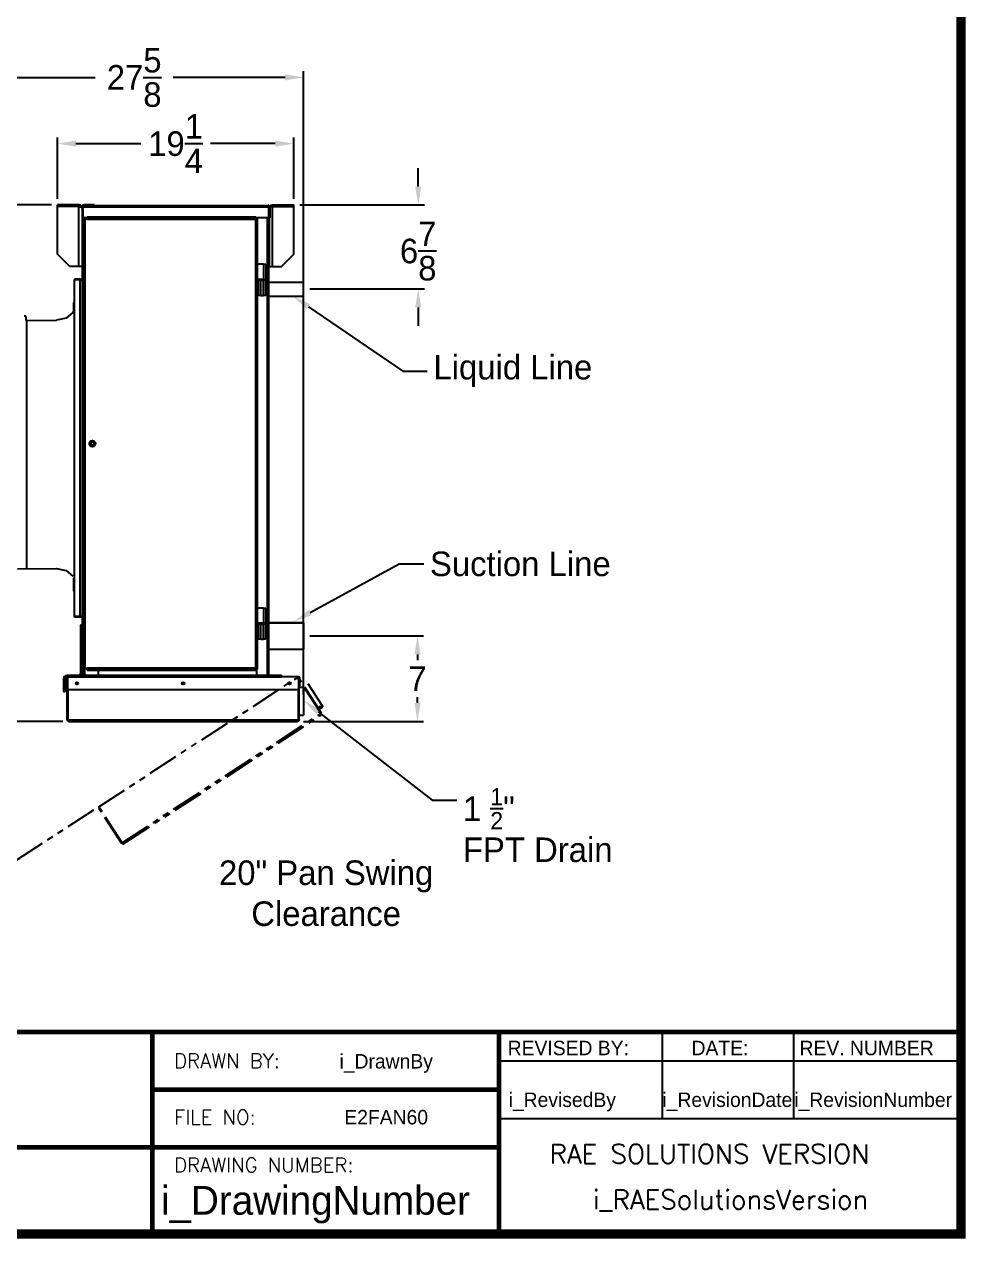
# Model space of a CAD drawing. Header units: inches. Extents: x 547 to 857, y -2 to 194.
# Drawn here: x 776.8 to 853.4, y 1.4 to 100.3 of the extents above; entities that cross this region are included whole.
import ezdxf
from ezdxf import colors
from ezdxf.entities.mleader import LeaderData, LeaderLine
from ezdxf.enums import TextEntityAlignment as Align
from ezdxf.math import Vec2, Vec3

# ---------------------------------------------------------------- set-up
doc = ezdxf.new("R2010")
doc.units = ezdxf.units.IN
doc.header["$MEASUREMENT"] = 0
doc.header["$PDSIZE"] = -1
doc.linetypes.add('PHANTOM', pattern=[0.5, 0.25, -0.05, 0.05, -0.05, 0.05, -0.05])
doc.layers.add('Hingeable', color=7, linetype='PHANTOM')
doc.styles.add('SIMPLEX', font='SIMPLEX')
doc.dimstyles.new('RAE Solutions', dxfattribs={"dimtxt": 2, "dimasz": 1.5, "dimexe": 0.5, "dimexo": 0.5, "dimgap": 0.5, "dimtad": 0, "dimtih": 1, "dimtoh": 1, "dimdec": 3, "dimrnd": 0.125, "dimzin": 1, "dimdsep": 46, "dimlunit": 5, "dimtxsty": 'Standard', "dimcen": 0.09, "dimadec": 0, "dimazin": 0, "dimtfac": 1, "dimtdec": 3, "dimtofl": 0, "dimtmove": 0, "dimatfit": 3, "dimfxl": 1, "dimtolj": 1, "dimtzin": 1, "dimarcsym": 0})

# ---------------------------------------------------------------- blocks, each defined once
blk = doc.blocks.new('*D199')
at = {"color": 0, "linetype": 'Continuous', "lineweight": -2}
for p, q in [((808.834, 87.071), (808.834, 88.571)), ((799.195, 85.571), (809.334, 85.571)), ((799.999, 78.728), (809.334, 78.728)), ((808.834, 77.228), (808.834, 75.728))]:
    blk.add_line(p, q, dxfattribs=at)
at = {"color": 0, "linetype": 'Continuous'}
for points in [[(808.584, 87.071), (809.084, 87.071), (808.834, 85.571)], [(808.584, 77.228), (809.084, 77.228), (808.834, 78.728)]]:
    blk.add_solid(points, dxfattribs=at)
at = {"layer": 'Defpoints', "color": 0, "linetype": 'Continuous'}
for p in [(798.695, 85.571), (799.499, 78.728), (808.834, 78.728)]:
    blk.add_point(p, dxfattribs=at)
at = {"color": 0, "linetype": 'Continuous', "lineweight": 25, "insert": (808.834, 81.823), "char_height": 2, "attachment_point": 5}
blk.add_mtext('\\A1;6{\\H1x;\\S7/8;}', dxfattribs=at)
blk = doc.blocks.new('*D201')
at = {"color": 0, "linetype": 'Continuous', "lineweight": -2}
for p, q in [((779.457, 86.071), (779.457, 91.067)), ((798.695, 86.071), (798.695, 91.067)), ((780.957, 90.567), (786.243, 90.567)), ((797.195, 90.567), (791.91, 90.567))]:
    blk.add_line(p, q, dxfattribs=at)
at = {"color": 0, "linetype": 'Continuous'}
for points in [[(780.957, 90.817), (780.957, 90.317), (779.457, 90.567)], [(797.195, 90.817), (797.195, 90.317), (798.695, 90.567)]]:
    blk.add_solid(points, dxfattribs=at)
at = {"layer": 'Defpoints', "color": 0, "linetype": 'Continuous'}
for p in [(779.457, 90.567), (779.457, 85.571), (798.695, 85.571)]:
    blk.add_point(p, dxfattribs=at)
at = {"color": 0, "linetype": 'Continuous', "lineweight": 25, "insert": (789.076, 90.567), "char_height": 2, "attachment_point": 5}
blk.add_mtext('\\A1;19{\\H1x;\\S1/4;}', dxfattribs=at)
blk = doc.blocks.new('*D202')
at = {"color": 0, "linetype": 'Continuous', "lineweight": -2}
for p, q in [((771.906, 67.364), (771.906, 96.463)), ((773.406, 95.963), (782.536, 95.963)), ((797.999, 95.963), (788.869, 95.963)), ((799.499, 45.718), (799.499, 96.463))]:
    blk.add_line(p, q, dxfattribs=at)
at = {"color": 0, "linetype": 'Continuous'}
for points in [[(773.406, 96.213), (773.406, 95.713), (771.906, 95.963)], [(797.999, 96.213), (797.999, 95.713), (799.499, 95.963)]]:
    blk.add_solid(points, dxfattribs=at)
at = {"layer": 'Defpoints', "color": 0, "linetype": 'Continuous'}
for p in [(771.906, 95.963), (771.906, 66.864), (799.499, 45.218)]:
    blk.add_point(p, dxfattribs=at)
at = {"color": 0, "linetype": 'Continuous', "lineweight": 25, "insert": (785.703, 95.963), "char_height": 2, "attachment_point": 5}
blk.add_mtext('\\A1;27{\\H1x;\\S5/8;}', dxfattribs=at)
blk = doc.blocks.new('*D203')
at = {"color": 0, "linetype": 'Continuous', "lineweight": -2}
for p, q in [((778.957, 85.571), (764.464, 85.571)), ((764.964, 84.071), (764.964, 66.043)), ((764.964, 45.015), (764.964, 63.043)), ((779.89, 43.515), (764.464, 43.515))]:
    blk.add_line(p, q, dxfattribs=at)
at = {"color": 0, "linetype": 'Continuous'}
for points in [[(764.714, 84.071), (765.214, 84.071), (764.964, 85.571)], [(764.714, 45.015), (765.214, 45.015), (764.964, 43.515)]]:
    blk.add_solid(points, dxfattribs=at)
at = {"layer": 'Defpoints', "color": 0, "linetype": 'Continuous'}
for p in [(779.457, 85.571), (764.964, 43.515), (780.39, 43.515)]:
    blk.add_point(p, dxfattribs=at)
at = {"color": 0, "linetype": 'Continuous', "lineweight": 25, "insert": (764.964, 64.543), "char_height": 2, "attachment_point": 5}
blk.add_mtext('\\A1;42', dxfattribs=at)
blk = doc.blocks.new('*D206')
at = {"color": 0, "lineweight": -2}
for p, q in [((799.999, 50.471), (809.278, 50.471)), ((808.778, 48.971), (808.778, 48.493)), ((808.778, 45.015), (808.778, 45.493)), ((799.497, 43.515), (809.278, 43.515))]:
    blk.add_line(p, q, dxfattribs=at)
at = {"color": 0}
for points in [[(808.528, 48.971), (809.028, 48.971), (808.778, 50.471)], [(808.528, 45.015), (809.028, 45.015), (808.778, 43.515)]]:
    blk.add_solid(points, dxfattribs=at)
at = {"layer": 'Defpoints', "color": 0}
for p in [(799.499, 50.471), (808.778, 50.471), (798.997, 43.515)]:
    blk.add_point(p, dxfattribs=at)
at = {"color": 0, "insert": (808.778, 46.993), "char_height": 2, "attachment_point": 5}
blk.add_mtext('\\A1;7', dxfattribs=at)

msp = doc.modelspace()

# ---------------------------------------------------------------- linework, layer by layer
at = {"linetype": 'Continuous', "lineweight": 25}
for p, q in [((779.4575, 85.4413), (779.4575, 85.5713)), ((781.1935, 85.5713), (779.4575, 85.5713)), ((781.1935, 85.4413), (779.4575, 85.4413)), ((781.1935, 85.4342), (779.4575, 85.4342)), ((779.4575, 81.5713), (779.4575, 85.4342)), ((781.1935, 85.4413), (781.1935, 85.5713)), ((781.1935, 80.5713), (781.1935, 85.4342)), ((781.4575, 85.4383), (781.4575, 85.3073)), ((781.4704, 85.4383), (781.4575, 85.4383)), ((781.4575, 85.3073), (781.4575, 80.5713)), ((781.4637, 85.4012), (781.5137, 85.4012)), ((781.4637, 85.4012), (781.4637, 84.5342)), ((781.5137, 85.4012), (781.5137, 84.5342)), ((781.52, 85.4012), (781.52, 85.2682)), ((781.5208, 85.4012), (781.52, 85.4012)), ((781.52, 85.2682), (781.52, 47.275)), ((781.5208, 85.4012), (781.5208, 84.5342)), ((796.6816, 85.4012), (781.5208, 85.4012)), ((782.4575, 85.5713), (781.5905, 85.5713)), ((781.5905, 85.5332), (781.5905, 85.5713)), ((781.5967, 85.5342), (796.6057, 85.5342)), ((782.4575, 85.5713), (782.4575, 85.5342)), ((796.6816, 85.4012), (796.6816, 84.5342)), ((796.6816, 85.4012), (796.6825, 85.4012)), ((796.6825, 85.2682), (796.6825, 85.4012)), ((796.6887, 85.3883), (796.6825, 85.3883)), ((796.6825, 47.275), (796.6825, 85.2682)), ((796.7387, 85.4012), (796.6887, 85.4012)), ((796.6887, 85.4012), (796.6887, 84.5342)), ((796.7387, 85.4012), (796.7387, 84.5342)), ((796.959, 85.4413), (796.959, 85.5713)), ((796.959, 85.5713), (798.695, 85.5713)), ((796.959, 85.4413), (798.695, 85.4413)), ((796.959, 80.5713), (796.959, 85.4342)), ((796.959, 85.4342), (798.695, 85.4342)), ((798.695, 85.4413), (798.695, 85.5713)), ((798.695, 81.5713), (798.695, 85.4342)), ((781.4575, 84.5088), (781.52, 84.5088)), ((781.4637, 84.5342), (781.5137, 84.5342)), ((781.5075, 84.5213), (781.5075, 84.5342)), ((781.5075, 84.5213), (781.5075, 84.5088)), ((781.52, 84.5213), (781.5075, 84.5213)), ((781.8715, 84.5342), (781.5208, 84.5342)), ((781.5585, 84.2582), (781.6215, 84.2582)), ((781.5585, 84.2582), (781.5585, 48.0082)), ((781.8715, 84.5082), (781.6215, 84.2582)), ((781.6215, 84.2582), (781.6215, 48.0082)), ((781.7045, 84.2582), (781.6215, 84.2582)), ((781.653, 84.5342), (781.653, 84.2897)), ((781.7045, 48.0082), (781.7045, 84.2582)), ((781.8715, 84.5712), (781.8715, 84.5082)), ((795.6005, 84.5712), (781.8715, 84.5712)), ((795.6005, 84.5082), (781.8715, 84.5082)), ((781.8715, 84.5082), (781.8715, 84.4252)), ((781.8715, 84.4252), (795.6005, 84.4252)), ((795.6005, 84.5712), (795.6005, 84.5082)), ((796.6816, 84.5342), (795.6005, 84.5342)), ((795.6835, 84.5082), (795.6005, 84.5082)), ((795.6005, 84.4252), (795.6005, 84.5082)), ((795.6005, 47.8412), (795.6005, 84.4252)), ((795.6825, 84.5082), (795.6825, 84.5342)), ((795.6835, 47.7582), (795.6835, 84.5082)), ((795.6835, 84.5082), (795.7465, 84.5082)), ((795.7465, 80.7532), (795.7465, 84.5082)), ((796.5495, 47.275), (796.5495, 84.5342)), ((796.695, 84.5213), (796.6825, 84.5213)), ((796.7387, 84.5342), (796.6887, 84.5342)), ((796.695, 84.5342), (796.695, 80.5713)), ((780.4575, 80.5713), (779.4575, 81.5713)), ((797.695, 80.5713), (798.695, 81.5713)), ((781.1935, 80.5713), (780.4575, 80.5713)), ((781.4575, 80.5713), (781.1935, 80.5713)), ((781.4575, 80.5713), (781.4575, 47.275)), ((795.7465, 79.5132), (795.7465, 80.7532)), ((796.2465, 80.7532), (795.7465, 80.7532)), ((796.2465, 80.7532), (796.2465, 79.5132)), ((796.2465, 80.7532), (796.434, 80.7532)), ((796.434, 80.7532), (796.434, 79.5132)), ((796.695, 80.5713), (796.959, 80.5713)), ((796.959, 80.5713), (797.695, 80.5713)), ((780.8325, 79.5388), (780.8325, 79.4758)), ((781.3115, 79.5388), (780.8325, 79.5388)), ((781.3115, 79.4758), (780.8325, 79.4758)), ((781.3115, 79.4687), (780.8325, 79.4687)), ((780.8325, 52.0669), (780.8325, 79.4687)), ((781.3115, 79.5388), (781.3115, 79.4758)), ((781.3115, 52.0669), (781.3115, 79.4687)), ((795.7465, 52.7487), (795.7465, 79.5132)), ((796.2465, 79.5132), (795.7465, 79.5132)), ((795.8405, 78.2107), (795.8405, 79.4507)), ((796.028, 79.4507), (795.8405, 79.4507)), ((795.8562, 79.5132), (795.8562, 79.4507)), ((796.028, 78.2107), (796.028, 79.4507)), ((796.028, 79.4507), (796.247, 79.4507)), ((796.2465, 79.5132), (796.434, 79.5132)), ((796.247, 78.2107), (796.247, 79.4507)), ((796.4345, 79.4507), (796.247, 79.4507)), ((796.4187, 79.4507), (796.4187, 79.5132)), ((796.4345, 78.2107), (796.4345, 79.4507)), ((799.4992, 79.2588), (796.6887, 79.2588)), ((799.4992, 78.1963), (799.4992, 79.2588)), ((796.028, 78.2107), (795.8405, 78.2107)), ((796.028, 78.2107), (796.247, 78.2107)), ((796.4345, 78.2107), (796.247, 78.2107)), ((796.6887, 78.1338), (799.4992, 78.1338)), ((799.4992, 78.1338), (799.4992, 78.1963)), ((780.7855, 76.9448), (780.7855, 77.6378)), ((780.8325, 77.6378), (780.7855, 77.6378)), ((776.8615, 76.5097), (776.7542, 76.5097)), ((776.9056, 76.1996), (776.9008, 76.471)), ((776.9455, 76.1609), (776.9455, 55.9924)), ((780.1616, 76.3389), (779.3762, 76.1948)), ((780.7202, 76.8117), (780.1616, 76.3389)), ((780.8325, 77.0407), (780.7202, 76.8117)), ((779.3762, 55.9585), (780.1616, 55.8144)), ((780.1616, 55.8144), (780.7202, 55.3416)), ((780.7855, 54.1078), (780.7855, 55.2085)), ((780.8325, 54.1078), (780.7855, 54.1078)), ((795.7415, 51.5087), (795.7415, 52.7487)), ((796.2415, 52.7487), (795.7415, 52.7487)), ((796.2415, 52.7487), (796.2415, 51.5087)), ((796.2415, 52.7487), (796.429, 52.7487)), ((796.429, 52.7487), (796.429, 51.5087)), ((781.3115, 52.0669), (780.8325, 52.0669)), ((780.8325, 51.9968), (780.8325, 52.0598)), ((781.3115, 52.0598), (780.8325, 52.0598)), ((781.3115, 51.9968), (780.8325, 51.9968)), ((781.3115, 51.9968), (781.3115, 52.0598)), ((796.2415, 51.5087), (795.7415, 51.5087)), ((795.7465, 47.7582), (795.7465, 51.5087)), ((795.8355, 50.2062), (795.8355, 51.4462)), ((796.023, 51.4462), (795.8355, 51.4462)), ((795.8512, 51.5087), (795.8512, 51.4462)), ((796.023, 50.2062), (796.023, 51.4462)), ((796.023, 51.4462), (796.242, 51.4462)), ((796.2415, 51.5087), (796.429, 51.5087)), ((796.242, 50.2062), (796.242, 51.4462)), ((796.4295, 51.4462), (796.242, 51.4462)), ((796.4137, 51.4462), (796.4137, 51.5087)), ((796.4295, 50.2062), (796.4295, 51.4462)), ((799.4992, 51.5338), (796.6825, 51.5338)), ((781.3275, 51.3777), (781.4575, 51.3777)), ((781.3275, 51.3777), (781.3275, 48.3917)), ((796.023, 50.2062), (795.8355, 50.2062)), ((796.023, 50.2062), (796.242, 50.2062)), ((796.4295, 50.2062), (796.242, 50.2062)), ((796.6825, 49.4088), (799.4992, 49.4088)), ((781.3275, 48.3917), (781.4575, 48.3917)), ((781.3275, 48.3917), (781.3275, 47.3917)), ((781.5585, 48.0082), (781.6215, 48.0082)), ((781.6215, 48.0082), (781.7045, 48.0082)), ((781.6215, 48.0082), (781.8715, 47.7582)), ((781.653, 47.9767), (781.653, 47.275)), ((781.8715, 47.8412), (781.8715, 47.7582)), ((795.6005, 47.8412), (781.8715, 47.8412)), ((781.8715, 47.6952), (781.8715, 47.7582)), ((781.8715, 47.7582), (795.6005, 47.7582)), ((781.8715, 47.6952), (795.6005, 47.6952)), ((782.77, 47.6952), (782.77, 47.275)), ((795.6005, 47.7582), (795.6005, 47.8412)), ((795.6005, 47.6952), (795.6005, 47.7582)), ((795.6835, 47.7582), (795.6005, 47.7582)), ((795.6825, 47.275), (795.6825, 47.7582)), ((795.6835, 47.7582), (795.7465, 47.7582)), ((780.0825, 46.9937), (779.9525, 46.9937)), ((779.9525, 46.9937), (779.9525, 45.9452)), ((780.0825, 46.9937), (780.0825, 45.9452)), ((780.2575, 46.9943), (780.2075, 46.9943)), ((780.2075, 46.0023), (780.2075, 46.9943)), ((780.2165, 47.1277), (780.2165, 47.2577)), ((781.1935, 47.2577), (780.2165, 47.2577)), ((780.2887, 47.1277), (780.2165, 47.1277)), ((780.2575, 46.0023), (780.2575, 46.9943)), ((780.26, 47.0148), (780.2887, 47.0148)), ((780.2887, 46.1165), (780.2887, 47.142)), ((780.2887, 47.142), (781.2262, 47.142)), ((781.1935, 47.142), (781.1935, 47.2577)), ((781.2262, 47.275), (797.695, 47.275)), ((781.2262, 47.275), (781.2262, 47.142)), ((781.2262, 47.142), (797.695, 47.142)), ((781.3275, 47.3917), (781.4575, 47.3917)), ((797.695, 47.142), (797.695, 47.275)), ((797.709, 47.1513), (797.695, 47.1507)), ((799.1012, 47.142), (797.695, 47.142)), ((797.709, 47.1513), (797.709, 47.142)), ((799.0495, 47.1513), (797.709, 47.1513)), ((799.0495, 47.142), (799.0495, 47.1513)), ((799.1012, 46.1165), (799.1012, 47.142)), ((799.1299, 47.0148), (799.1012, 47.0148)), ((799.2065, 46.9943), (799.1325, 46.9943)), ((799.1325, 46.4013), (799.1325, 46.9943)), ((799.2065, 46.4013), (799.2065, 46.9943)), ((779.9525, 45.9452), (780.0825, 45.9452)), ((780.2575, 46.0023), (780.2075, 46.0023)), ((780.2575, 43.6478), (780.2575, 46.0023)), ((780.2887, 46.1165), (799.1012, 46.1165)), ((780.3075, 43.6478), (780.3075, 46.1165)), ((780.3075, 45.9893), (780.3145, 45.9893)), ((780.3145, 43.6478), (780.3145, 46.1165)), ((799.0799, 46.3273), (799.0729, 46.3273)), ((799.0799, 46.2648), (799.0729, 46.2648)), ((799.0754, 43.6478), (799.0754, 46.1165)), ((799.0825, 43.6478), (799.0825, 46.1165)), ((799.4992, 46.2648), (799.1299, 46.2648)), ((799.1325, 46.4013), (799.2065, 46.4013)), ((799.1325, 43.6478), (799.1325, 46.4013)), ((799.4992, 46.2648), (799.1325, 46.2648)), ((799.4992, 46.2648), (799.4992, 44.1708)), ((799.4992, 46.2648), (799.4992, 44.1708)), ((800.8613, 44.7869), (800.8194, 44.7596)), ((780.2575, 43.6478), (780.3075, 43.6478)), ((780.3145, 43.6478), (799.0754, 43.6478)), ((799.0729, 44.0148), (799.0799, 44.0148)), ((799.0754, 44.0148), (799.0825, 44.0148)), ((799.1299, 43.6478), (799.0799, 43.6478)), ((799.1325, 43.6478), (799.0825, 43.6478)), ((799.1299, 44.0148), (799.4992, 44.0148)), ((799.1325, 44.0148), (799.4992, 44.0148)), ((799.4992, 44.1708), (799.4992, 44.0148)), ((799.4992, 44.1708), (799.4992, 44.0148)), ((780.3905, 43.5148), (798.9995, 43.5148))]:
    msp.add_line(p, q, dxfattribs=at)
for p, q in [((776.9449, 76.1609), (779.3762, 76.1948)), ((776.1894, 55.945), (779.3762, 55.9585)), ((796.6825, 51.5338), (799.4992, 51.5338)), ((799.4992, 51.5338), (799.4992, 49.4088)), ((721.3364, 18.2257), (815.4134, 18.2257)), ((787.1903, 18.2257), (787.1903, 8.818)), ((815.4134, 18.2257), (815.4134, 1.7622)), ((815.4134, 18.2257), (853.0442, 18.2257)), ((815.4134, 18.2257), (815.4134, 15.8738)), ((828.6911, 18.2257), (828.6911, 11.1699)), ((839.3842, 18.2257), (839.3842, 11.1699)), ((815.4134, 15.8738), (853.0442, 15.8738)), ((787.1903, 13.5219), (815.4134, 13.5219)), ((787.1903, 8.818), (787.1903, 13.5219)), ((815.4134, 11.1699), (853.0442, 11.1699)), ((815.4134, 8.818), (721.3364, 8.818)), ((787.1903, 8.818), (787.1903, 1.7622))]:
    msp.add_line(p, q)
for points, const_width in [([(551.9978, 1.7622), (853.0442, 1.7622), (853.0442, 189.9162), (551.9978, 189.9162), (551.9978, 1.7622)], 0.7526), ([(853.0442, 18.2257), (627.2594, 18.2257), (627.2594, 1.7622)], 0.3763), ([(787.1903, 18.2257), (787.1903, 1.7622)], 0.3763), ([(815.4134, 1.7622), (815.4134, 18.2257), (853.0442, 18.2257)], 0.3763), ([(815.4134, 13.5219), (787.1903, 13.5219), (787.1903, 1.7622)], 0.3763), ([(815.4134, 8.818), (721.3364, 8.818)], 0.3763)]:
    msp.add_lwpolyline(points, dxfattribs=dict(const_width=const_width))
at = {"linetype": 'Continuous', "lineweight": 25, "flags": 128}
msp.add_lwpolyline([(781.2262, 47.2617), (781.2196, 47.2602), (781.1935, 47.2577)], dxfattribs=at)
at = {"linetype": 'Continuous', "lineweight": 25}
for centre, radius in [((782.3085, 66.1332), 0.25), ((782.3085, 66.1332), 0.125), ((781.0387, 46.6165), 0.0995), ((789.695, 46.6165), 0.0995), ((798.3512, 46.6165), 0.0995)]:
    msp.add_circle(centre, radius, dxfattribs=at)
for centre, radius, start, end in [((781.5905, 85.4383), 0.133, 90, 180), ((781.6405, 85.3883), 0.133, 149.720557, 170.688254), ((796.562, 85.3883), 0.133, 10.219617, 29.744784), ((776.8615, 76.4704), 0.0394, 1, 90), ((776.9449, 76.2003), 0.0394, 181, 270.798635), ((780.2165, 46.9937), 0.264, 90, 180), ((780.2165, 46.9937), 0.134, 90, 180), ((780.3405, 46.9943), 0.133, 112.89837, 180), ((780.3405, 46.9943), 0.083, 128.571734, 180), ((781.1935, 47.3917), 0.134, 299.460745, 0), ((781.1935, 47.3917), 0.264, 333.772108, 0), ((799.0495, 46.9943), 0.157, 0, 90), ((799.0495, 46.9943), 0.083, 0, 51.428266)]:
    msp.add_arc(centre, radius, start, end, dxfattribs=at)
for points, knots in [([(781.4575, 85.3073), (781.4535, 85.3419), (781.4455, 85.4111), (781.3845, 85.4983), (781.2972, 85.5594), (781.228, 85.5673), (781.1935, 85.5713)], [0, 0, 0, 0, 0.2499999, 0.4999986, 0.7500026, 1, 1, 1, 1]), ([(781.2457, 85.4305), (781.2454, 85.4307), (781.2306, 85.4406), (781.2118, 85.4409), (781.1935, 85.4413)], [0, 0, 0, 0, 0.0209235, 1, 1, 1, 1]), ([(781.1935, 85.4342), (781.2213, 85.433), (781.2771, 85.4304), (781.3518, 85.4138), (781.4102, 85.3862), (781.4497, 85.3488), (781.4548, 85.3213), (781.4575, 85.3073)], [0, 0, 0, 0, 0.1907789, 0.3816597, 0.5768534, 0.7838764, 1, 1, 1, 1]), ([(781.5967, 85.5342), (781.5821, 85.5328), (781.5503, 85.5297), (781.5097, 85.5056), (781.4797, 85.4689), (781.4656, 85.4333), (781.4642, 85.41), (781.4637, 85.4012)], [0, 0, 0, 0, 0.2277485, 0.4962014, 0.6892053, 0.8824399, 1, 1, 1, 1]), ([(781.5259, 85.4437), (781.5253, 85.4429), (781.5197, 85.4358), (781.5149, 85.4204), (781.514, 85.4064), (781.5137, 85.4012)], [0, 0, 0, 0, 0.0740735, 0.6593221, 1, 1, 1, 1]), ([(781.5208, 85.4012), (781.5218, 85.413), (781.5239, 85.4352), (781.5292, 85.4644), (781.5359, 85.487), (781.5468, 85.5077), (781.5677, 85.5285), (781.5858, 85.5321), (781.5967, 85.5342)], [0, 0, 0, 0, 0.15709085, 0.29742919, 0.42172758, 0.53098073, 0.71670474, 1, 1, 1, 1]), ([(796.6057, 85.5342), (796.6146, 85.5328), (796.6339, 85.5297), (796.659, 85.5056), (796.6741, 85.4689), (796.6802, 85.4333), (796.6813, 85.41), (796.6816, 85.4012)], [0, 0, 0, 0, 0.22774933, 0.49620642, 0.68920286, 0.88243955, 1, 1, 1, 1]), ([(796.7387, 85.4012), (796.738, 85.4117), (796.7366, 85.4323), (796.7258, 85.4607), (796.7104, 85.4848), (796.688, 85.5074), (796.6537, 85.5288), (796.6234, 85.5322), (796.6057, 85.5342)], [0, 0, 0, 0, 0.139858, 0.2740272, 0.4037402, 0.5303433, 0.725176, 1, 1, 1, 1]), ([(796.6887, 85.4012), (796.6882, 85.4077), (796.6872, 85.4206), (796.6825, 85.4346), (796.6784, 85.4408), (796.6775, 85.4421)], [0, 0, 0, 0, 0.4476695, 0.8839029, 1, 1, 1, 1]), ([(796.7336, 85.4361), (796.7453, 85.4563), (796.7743, 85.5065), (796.8561, 85.5589), (796.9247, 85.5672), (796.959, 85.5713)], [0, 0, 0, 0, 0.2523943, 0.6261991, 1, 1, 1, 1]), ([(796.959, 85.4342), (796.931, 85.433), (796.875, 85.4305), (796.8018, 85.4135), (796.7551, 85.3947), (796.7412, 85.3804), (796.7387, 85.3779)], [0, 0, 0, 0, 0.3077552, 0.6156747, 0.930549, 1, 1, 1, 1]), ([(796.9067, 85.4305), (796.9071, 85.4307), (796.9218, 85.4406), (796.9406, 85.4409), (796.959, 85.4413)], [0, 0, 0, 0, 0.02092, 1, 1, 1, 1]), ([(781.3115, 79.5388), (781.3224, 79.5381), (781.3437, 79.5367), (781.3731, 79.5262), (781.3984, 79.5112), (781.4242, 79.4879), (781.4506, 79.4494), (781.4549, 79.4136), (781.4575, 79.3928)], [0, 0, 0, 0, 0.1338561, 0.2613721, 0.3834226, 0.5010258, 0.7092289, 1, 1, 1, 1]), ([(781.3115, 79.4758), (781.3176, 79.4753), (781.3298, 79.4745), (781.3432, 79.4702), (781.3494, 79.4664), (781.3508, 79.4655)], [0, 0, 0, 0, 0.442922, 0.8712763, 1, 1, 1, 1]), ([(781.4575, 79.3928), (781.4554, 79.4031), (781.4513, 79.4235), (781.421, 79.4489), (781.38, 79.4627), (781.3424, 79.4677), (781.3191, 79.4685), (781.3115, 79.4687)], [0, 0, 0, 0, 0.2614959, 0.5198472, 0.7128833, 0.9060229, 1, 1, 1, 1]), ([(781.3115, 52.0669), (781.3235, 52.0678), (781.3463, 52.0695), (781.3844, 52.0752), (781.4196, 52.086), (781.4502, 52.1116), (781.4547, 52.1311), (781.4575, 52.1428)], [0, 0, 0, 0, 0.1485616, 0.2813702, 0.5009, 0.7000632, 1, 1, 1, 1]), ([(781.4575, 52.1428), (781.4554, 52.1241), (781.4512, 52.087), (781.4199, 52.0399), (781.3751, 52.0081), (781.3369, 51.9976), (781.3164, 51.9969), (781.3115, 51.9968)], [0, 0, 0, 0, 0.2607152, 0.5193909, 0.7465898, 0.9385565, 1, 1, 1, 1]), ([(781.3529, 52.0709), (781.3454, 52.0673), (781.3324, 52.061), (781.3177, 52.0601), (781.3115, 52.0598)], [0, 0, 0, 0, 0.5793482, 1, 1, 1, 1]), ([(800.8222, 44.6029), (800.8306, 44.6112), (800.8445, 44.625), (800.8499, 44.6561), (800.8468, 44.68), (800.8399, 44.7018), (800.8287, 44.7276), (800.8187, 44.7461), (800.8134, 44.7558)], [0, 0, 0, 0, 0.3009068, 0.4977571, 0.6026882, 0.7207996, 0.85302, 1, 1, 1, 1]), ([(800.8194, 44.7596), (800.8236, 44.7519), (800.8308, 44.7386), (800.8317, 44.7246), (800.832, 44.7188)], [0, 0, 0, 0, 0.5853696, 1, 1, 1, 1]), ([(800.8613, 44.7869), (800.8679, 44.7743), (800.881, 44.7493), (800.8845, 44.707), (800.8756, 44.6644), (800.8544, 44.6278), (800.8321, 44.6105), (800.8222, 44.6029)], [0, 0, 0, 0, 0.18723807, 0.37419194, 0.56147219, 0.80606586, 1, 1, 1, 1]), ([(780.3905, 43.5148), (780.3716, 43.517), (780.3394, 43.5209), (780.3044, 43.5445), (780.283, 43.568), (780.2691, 43.5911), (780.2594, 43.6182), (780.2581, 43.6378), (780.2575, 43.6478)], [0, 0, 0, 0, 0.2914182, 0.4990277, 0.617298, 0.7394342, 0.8666504, 1, 1, 1, 1]), ([(780.3176, 43.6087), (780.3168, 43.6099), (780.3131, 43.6159), (780.3088, 43.6293), (780.3079, 43.6416), (780.3075, 43.6478)], [0, 0, 0, 0, 0.1158945, 0.5505885, 1, 1, 1, 1]), ([(780.3145, 43.6478), (780.3152, 43.6337), (780.3167, 43.6056), (780.3255, 43.5682), (780.3427, 43.5373), (780.3658, 43.5181), (780.3829, 43.5158), (780.3905, 43.5148)], [0, 0, 0, 0, 0.1872374, 0.3741867, 0.5614634, 0.806054, 1, 1, 1, 1]), ([(798.9969, 43.5148), (799.0086, 43.5172), (799.0278, 43.5212), (799.0492, 43.5443), (799.0596, 43.5661), (799.0657, 43.5881), (799.0703, 43.6159), (799.072, 43.6368), (799.0729, 43.6478)], [0, 0, 0, 0, 0.3009068, 0.4977571, 0.6026882, 0.7207996, 0.85302, 1, 1, 1, 1]), ([(799.1299, 43.6478), (799.1286, 43.6337), (799.126, 43.6056), (799.1059, 43.5682), (799.0752, 43.5373), (799.0375, 43.5181), (799.0094, 43.5158), (798.9969, 43.5148)], [0, 0, 0, 0, 0.18723807, 0.37419194, 0.56147219, 0.80606586, 1, 1, 1, 1]), ([(798.9995, 43.5148), (799.0111, 43.5172), (799.0303, 43.5212), (799.0517, 43.5443), (799.0621, 43.5661), (799.0682, 43.5881), (799.0728, 43.6159), (799.0745, 43.6368), (799.0754, 43.6478)], [0, 0, 0, 0, 0.3009088, 0.4977579, 0.6026916, 0.7207992, 0.8530172, 1, 1, 1, 1]), ([(799.1325, 43.6478), (799.1311, 43.6337), (799.1285, 43.6056), (799.1084, 43.5682), (799.0777, 43.5373), (799.04, 43.5181), (799.0119, 43.5158), (798.9995, 43.5148)], [0, 0, 0, 0, 0.1872372, 0.3741884, 0.5614708, 0.8060644, 1, 1, 1, 1]), ([(799.0799, 43.6478), (799.0793, 43.639), (799.0781, 43.6239), (799.0712, 43.6117), (799.0683, 43.6066)], [0, 0, 0, 0, 0.5853696, 1, 1, 1, 1]), ([(799.0825, 43.6478), (799.0818, 43.639), (799.0806, 43.6239), (799.0737, 43.6117), (799.0708, 43.6066)], [0, 0, 0, 0, 0.5853788, 1, 1, 1, 1])]:
    msp.add_open_spline(points, degree=3, knots=knots, dxfattribs=at)
msp.add_point((815.4134, 1.7622))
at = {"layer": 'Hingeable', "linetype": 'PHANTOM', "ltscale": 10}
for p, q in [((782.8206, 36.5596), (799.0188, 47.0952)), ((800.9206, 44.1666), (799.0188, 47.0952)), ((800.9266, 44.1704), (799.0928, 46.9942)), ((800.9685, 44.1977), (799.1347, 47.0215)), ((799.8529, 46.5936), (800.9933, 44.8375)), ((800.7686, 44.5055), (801.0783, 44.7066)), ((800.9933, 44.8375), (801.0783, 44.7066)), ((784.7224, 33.631), (800.9206, 44.1666)), ((784.8586, 33.5608), (800.9294, 44.0137)), ((800.7208, 44.4744), (800.7267, 44.4782)), ((782.4012, 36.2873), (768.9772, 27.586)), ((784.7224, 33.631), (782.8206, 36.5596)), ((782.8408, 36.4237), (782.8827, 36.4509)), ((784.6746, 33.5999), (782.8408, 36.4237)), ((784.7165, 33.6271), (782.8827, 36.4509)), ((782.927, 36.3956), (782.9211, 36.3918)), ((783.2572, 35.8743), (783.2631, 35.8782)), ((784.6746, 33.5999), (784.7165, 33.6271))]:
    msp.add_line(p, q, dxfattribs=at)
at = {"layer": 'Hingeable', "linetype": 'PHANTOM', "ltscale": 10, "flags": 128}
msp.add_lwpolyline([(782.9003, 36.4368), (782.9072, 36.4137), (782.9077, 36.4124)], dxfattribs=at)
at = {"layer": 'Hingeable', "linetype": 'PHANTOM', "ltscale": 10}
for points, knots in [([(784.7464, 33.5998), (784.745, 33.6005), (784.7386, 33.6035), (784.7277, 33.6124), (784.7203, 33.6221), (784.7165, 33.6271)], [0, 0, 0, 0, 0.1158817, 0.5506018, 1, 1, 1, 1]), ([(784.7224, 33.631), (784.7307, 33.6196), (784.7473, 33.5967), (784.775, 33.5702), (784.8063, 33.5537), (784.8361, 33.5502), (784.8517, 33.5575), (784.8586, 33.5608)], [0, 0, 0, 0, 0.1872376, 0.3741905, 0.5614631, 0.8060535, 1, 1, 1, 1]), ([(784.8586, 33.5608), (784.8416, 33.5524), (784.8124, 33.5381), (784.7702, 33.5389), (784.7394, 33.5469), (784.7152, 33.5587), (784.6923, 33.5761), (784.6806, 33.5918), (784.6746, 33.5999)], [0, 0, 0, 0, 0.2914181, 0.4990282, 0.6172957, 0.7394318, 0.8666497, 1, 1, 1, 1])]:
    msp.add_open_spline(points, degree=3, knots=knots, dxfattribs=at)

# ---------------------------------------------------------------- texts
for s, height, p in [('REVISED BY:', 1.175963, (816.1192, 16.3299)), ('DATE:', 1.17596, (831.0943, 16.3299)), ('REV. NUMBER', 1.175963, (839.8883, 16.3299))]:
    msp.add_text(s, height=height).set_placement(p)
at = {"style": 'SIMPLEX'}
for s, height, p in [('DRAWN BY:', 1.17596, (788.9542, 15.2858)), ('FILE NO:', 1.17596, (788.9542, 10.6956)), ('RAE SOLUTIONS VERSION', 1.561678, (819.5362, 7.508)), ('DRAWING NUMBER:', 1.175963, (788.9542, 6.7969))]:
    msp.add_text(s, height=height, dxfattribs=at).set_placement(p)
for s, height, p in [('i_DrawnBy', 1.17596, (806.2265, 15.2471)), ('i_RevisedBy', 1.175963, (820.5666, 12.1133)), ('i_RevisionDate', 1.175963, (834.0106, 12.1133)), ('i_RevisionNumber', 1.175963, (845.886, 12.1133)), ('E2FAN60', 1.17596, (806.2265, 10.6973)), ('i_DrawingNumber', 2.351925, (800.4673, 3.3359))]:
    msp.add_text(s, height=height).set_placement(p, align=Align.CENTER)
msp.add_text('i_RAESolutionsVersion', height=1.561678, dxfattribs=at).set_placement((834.2676, 3.7973), align=Align.CENTER)
at = {"layer": 'Hingeable', "linetype": 'PHANTOM', "ltscale": 10, "insert": (801.3353, 29.5087), "char_height": 2, "width": 19.752381, "attachment_point": 5}
msp.add_mtext('\\A1;20" Pan Swing\\PClearance', dxfattribs=at)

# ---------------------------------------------------------------- dimensions: what is measured, and where the dimension line sits
at = {"linetype": 'Continuous', "lineweight": 25}
for base, p1, p2, picture, middle in [((771.9063, 95.9631), (799.4992, 45.2178), (771.9063, 66.8641), '*D202', (785.7028, 95.9631)), ((779.4574531882, 90.5668607595), (798.6949531949, 85.5712817093), (779.4574531882, 85.5712817093), '*D201', (789.0762031916, 90.5668607595))]:
    dim = msp.add_linear_dim(base=base, p1=p1, p2=p2, dimstyle='RAE Solutions', dxfattribs=at)
    dim.commit()
    dim.dimension.update_dxf_attribs({"geometry": picture, "text_midpoint": middle})
dim = msp.add_linear_dim(base=(808.8341, 78.7275), p1=(798.695, 85.5713), p2=(799.4992, 78.7275), angle=90, dimstyle='RAE Solutions', dxfattribs=at)
dim.commit()
dim.dimension.update_dxf_attribs({"geometry": '*D199', "text_midpoint": (808.8341, 81.8234), "dimtype": 160})
dim = msp.add_linear_dim(base=(764.9641008492, 43.5147817362), p1=(779.4574531882, 85.5712817093), p2=(780.3904536101, 43.5147817362), angle=90, dimstyle='RAE Solutions', dxfattribs=at)
dim.commit()
dim.dimension.update_dxf_attribs({"geometry": '*D203', "text_midpoint": (764.9641008492, 64.5430317227)})
dim = msp.add_linear_dim(base=(808.7777437, 50.4712821), p1=(798.9969499, 43.5147825), p2=(799.4992375, 50.4712821), angle=90, dimstyle='RAE Solutions')
dim.commit()
dim.dimension.update_dxf_attribs({"geometry": '*D206', "text_midpoint": (808.7777437, 46.9930323), "dimtype": 160})

# ---------------------------------------------------------------- leaders
ml = msp.add_multileader_mtext('Standard')
ml.set_content('Liquid Line', color=256)
ml.set_leader_properties()
ml.build(insert=Vec2(0, 0))
ml.multileader.update_dxf_attribs({"text_right_attachment_type": 6, "dogleg_length": 2, "arrow_head_size": 1.5})
ctx = ml.context
ctx.base_point, ctx.char_height, ctx.arrow_head_size, ctx.landing_gap_size, ctx.plane_origin = Vec3(809.5734, 72.0283), 2, 1.5, 0.5, Vec3(798.6637, 78.1338)
ctx.right_attachment = 6
notes = []
notes.append((ctx, [(0, (1, 1, 0), (807.5734, 72.0283), (1, 0), 2, [(0, [(798.6637, 78.1338)], 0, [])])]))
ctx.mtext.insert, ctx.mtext.flow_direction = Vec3(810.0734, 73.3617), 5
ml = msp.add_multileader_mtext('Standard')
ml.set_content('Suction Line', color=256)
ml.set_leader_properties()
ml.build(insert=Vec2(0, 0))
ml.multileader.update_dxf_attribs({"text_right_attachment_type": 6, "dogleg_length": 2, "arrow_head_size": 1.5})
ctx = ml.context
ctx.base_point, ctx.char_height, ctx.arrow_head_size, ctx.landing_gap_size, ctx.plane_origin = Vec3(809.2895, 56.3452), 2, 1.5, 0.5, Vec3(798.7295, 51.6629)
ctx.right_attachment = 6
notes.append((ctx, [(0, (1, 1, 0), (807.2895, 56.3452), (1, 0), 2, [(0, [(798.7295, 51.6629)], 0, [])])]))
ctx.mtext.insert, ctx.mtext.flow_direction = Vec3(809.7895, 57.3452), 5
ml = msp.add_multileader_mtext('Standard')
ml.set_content('\\A1;1 {\\H0.7x;\\S1/2;}"\\PFPT Drain', color=256)
ml.set_leader_properties()
ml.build(insert=Vec2(0, 0))
ml.multileader.update_dxf_attribs({"text_right_attachment_type": 6, "dogleg_length": 2, "arrow_head_size": 1.5})
ctx = ml.context
ctx.base_point, ctx.char_height, ctx.arrow_head_size, ctx.landing_gap_size, ctx.plane_origin = Vec3(811.9764, 37.0898), 2, 1.5, 0.5, Vec3(799.4992, 45.2178)
ctx.right_attachment = 6
notes.append((ctx, [(0, (1, 1, 0), (809.9764, 37.0898), (1, 0), 2, [(0, [(799.4992, 45.2178)], 0, [])])]))
ctx.mtext.insert, ctx.mtext.flow_direction = Vec3(812.4764, 38.0898), 5
for ctx, leaders in notes:
    for number, flags, end, landing, length, lines in leaders:
        leader = LeaderData()
        leader.index, (leader.has_last_leader_line, leader.has_dogleg_vector, leader.attachment_direction) = number, flags
        leader.last_leader_point, leader.dogleg_vector, leader.dogleg_length = Vec3(end), Vec3(landing), length
        for number, points, colour, breaks in lines:
            line = LeaderLine()
            line.index, line.vertices, line.color, line.breaks = number, Vec3.list(points), colors.encode_raw_color(colour), breaks
            leader.lines.append(line)
        ctx.leaders.append(leader)

doc.saveas('drawing.dxf')
